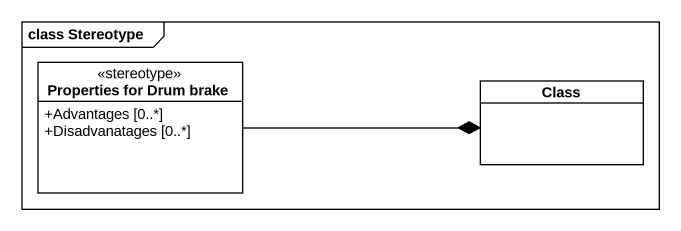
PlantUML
@startuml
mainframe class Stereotype
hide circle
hide empty members
skinparam classAttributeIconSize 0
class "Properties for Drum brake" as Properties_for_Drum_brake <<stereotype>> {
  +Advantages [0..*]
  +Disadvanatages [0..*]
}
class "Class" as Class_
Properties_for_Drum_brake -right-* Class_
@enduml
